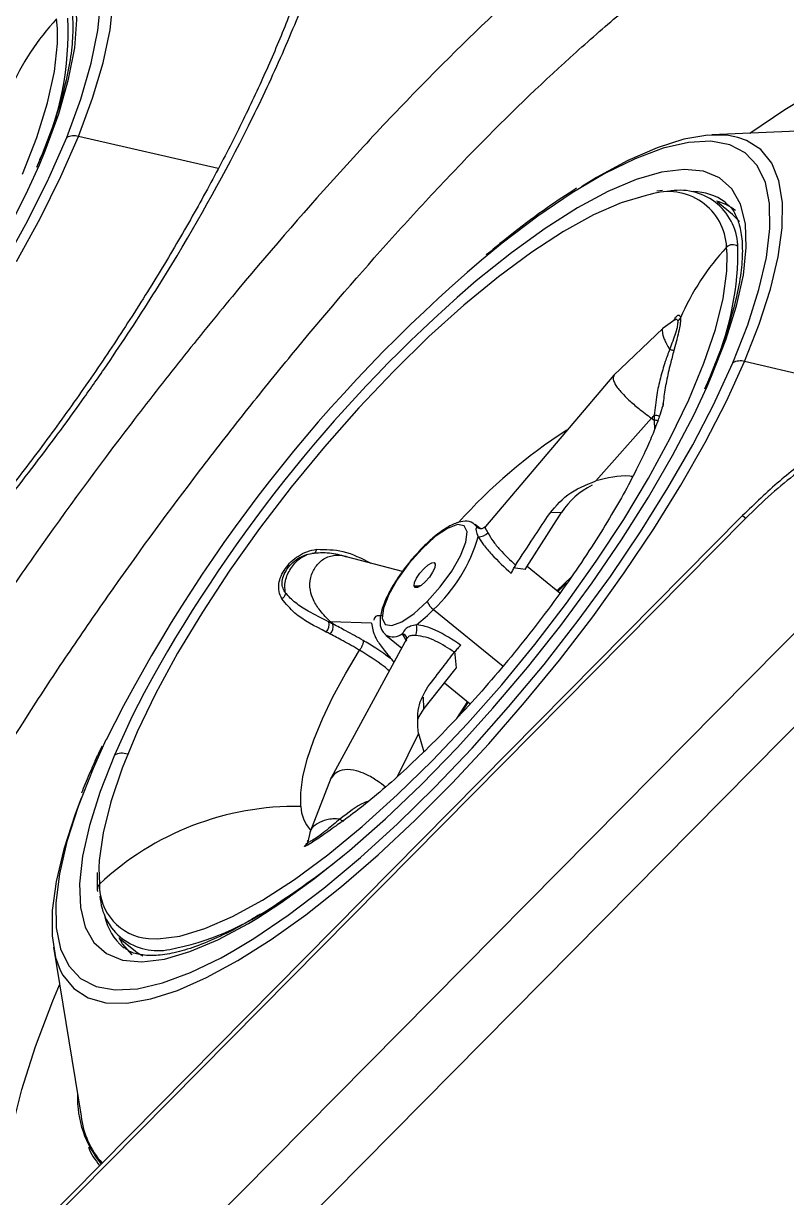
# Model space of a CAD drawing. Extents: x 398 to 508, y 623 to 782.
# Drawn here: x 497.406 to 499.306, y 658.64 to 661.564 of the extents above; entities that cross this region are included whole.
import ezdxf

# ---------------------------------------------------------------- set-up
doc = ezdxf.new("R2010")
doc.units = 0
doc.header["$MEASUREMENT"] = 0
doc.layers.add('GEOMETRY', color=2, linetype='Continuous', lineweight=25)

msp = doc.modelspace()

# ---------------------------------------------------------------- linework, layer by layer
at = {"layer": 'GEOMETRY'}
for p, q in [((497.4906, 661.5517), (497.4884, 661.5751)), ((497.4787, 661.3082), (497.4523, 661.238)), ((499.5466, 661.3057), (499.1206, 661.2862)), ((497.8909, 661.2028), (497.5428, 661.2826)), ((497.4523, 661.238), (497.4384, 661.2049)), ((497.4455, 661.2122), (497.4598, 661.2466)), ((498.9975, 661.148), (498.9834, 661.1466)), ((499.1722, 661.0885), (499.1346, 661.119)), ((499.1564, 661.1165), (499.1534, 661.1189)), ((499.1897, 661.0708), (499.1722, 661.0885)), ((499.1584, 660.9897), (499.1573, 661.0064)), ((499.1854, 661.0085), (499.185, 661.0124)), ((499.0279, 660.8258), (498.9993, 660.8054)), ((499.0423, 660.8303), (499.042, 660.8225)), ((498.9994, 660.8054), (498.8753, 660.6871)), ((499.0323, 660.7738), (499.0258, 660.7497)), ((499.141, 660.7487), (499.1125, 660.6771)), ((499.1288, 660.6231), (499.1726, 660.7188)), ((499.5441, 660.6421), (499.2018, 660.7218)), ((498.876, 660.6879), (498.5566, 660.3111)), ((499.1125, 660.6771), (499.1018, 660.653)), ((499.1087, 660.6601), (499.1196, 660.6852)), ((499.9069, 660.6333), (493.5005, 654.157)), ((498.8313, 660.4246), (498.9704, 660.5805)), ((498.9704, 660.5805), (498.9767, 660.5759)), ((498.9767, 660.5759), (498.9773, 660.5514)), ((499.8927, 660.3852), (493.755, 654.1806)), ((499.1967, 660.3381), (493.7704, 654.8526)), ((499.2048, 660.3315), (493.7785, 654.8459)), ((498.66, 660.2109), (498.746, 660.3459)), ((498.7211, 660.3467), (498.746, 660.3459)), ((498.544, 660.3054), (498.5312, 660.3157)), ((498.536, 660.3097), (498.5312, 660.3157)), ((498.5416, 660.306), (498.536, 660.3097)), ((498.1102, 660.2401), (498.0987, 660.2355)), ((498.3499, 660.1991), (498.2102, 660.2358)), ((498.6558, 660.2043), (498.6254, 660.2084)), ((498.6558, 660.2043), (498.66, 660.2109)), ((498.7417, 660.145), (498.6602, 660.2111)), ((498.7711, 660.186), (498.7344, 660.151)), ((498.427, 660.1041), (498.6005, 659.9634)), ((498.273, 660.0704), (498.1708, 660.0733)), ((498.1764, 660.0682), (498.1708, 660.0733)), ((498.3608, 660.032), (498.1721, 659.6848)), ((498.3081, 660.0405), (498.3479, 660.0082)), ((498.3494, 660.044), (498.36, 660.025)), ((498.3606, 660.0341), (498.361, 660.033)), ((498.3226, 659.9806), (498.3284, 659.9723)), ((498.4794, 660.0004), (498.4834, 659.9586)), ((498.4796, 659.9539), (498.4034, 659.8579)), ((498.4834, 659.9586), (498.4796, 659.9539)), ((498.4543, 659.9219), (498.5188, 659.8696)), ((498.4034, 659.8579), (498.402, 659.8862)), ((498.5115, 659.8755), (498.4847, 659.8332)), ((498.5132, 659.8742), (498.4949, 659.8452)), ((497.6114, 659.7795), (497.5793, 659.7082)), ((498.3896, 659.7953), (498.3363, 659.6873)), ((498.3896, 659.7953), (498.4031, 659.75)), ((498.1725, 659.6855), (498.119, 659.5486)), ((498.1198, 659.5512), (498.1143, 659.5259)), ((497.5891, 659.4495), (497.5897, 659.4061)), ((497.5938, 659.4607), (497.5952, 659.4202)), ((497.5897, 659.4061), (497.5903, 659.4023)), ((498.0359, 659.3707), (498.0388, 659.3683)), ((497.6469, 659.2841), (497.6845, 659.2536)), ((497.4803, 659.2632), (497.5493, 658.8424)), ((497.6538, 659.2633), (497.6568, 659.261))]:
    msp.add_line(p, q, dxfattribs=at)
at = {"layer": 'GEOMETRY', "flags": 128}
for points in [[(497.5135, 661.2797), (497.5488, 661.3754), (497.5749, 661.4647), (497.5914, 661.5465), (497.5983, 661.6199), (497.5954, 661.6841), (497.5828, 661.7385), (497.5606, 661.7823), (497.529, 661.8152), (497.4885, 661.8368), (497.4393, 661.8469), (497.3822, 661.8453), (497.3176, 661.832), (497.2464, 661.8072), (497.1692, 661.7712), (497.087, 661.7244), (497.0006, 661.6672), (496.911, 661.6004), (496.8192, 661.5246), (496.7261, 661.4406), (496.6831, 661.3994)], [(497.5428, 661.2826), (497.5779, 661.3775), (497.6042, 661.4662), (497.6214, 661.5478), (497.6293, 661.6215), (497.6278, 661.6865), (497.617, 661.7421), (497.597, 661.7877), (497.5679, 661.823), (497.5302, 661.8475), (497.5047, 661.8565)], [(497.4598, 661.2466), (497.4937, 661.3389), (497.5184, 661.4248), (497.5336, 661.5031), (497.5391, 661.5729), (497.5349, 661.6335), (497.5209, 661.6841), (497.4974, 661.7241), (497.4647, 661.7531), (497.423, 661.7707), (497.373, 661.7767), (497.3151, 661.7711), (497.2502, 661.7538), (497.1788, 661.7252), (497.1019, 661.6855), (497.0204, 661.6352), (496.9352, 661.575), (496.8474, 661.5054), (496.7579, 661.4273), (496.6678, 661.3417), (496.6225, 661.296)], [(497.4034, 661.1882), (497.4394, 661.2801), (497.4661, 661.3658), (497.4833, 661.4442), (497.4908, 661.5142), (497.4906, 661.5517)], [(499.2153, 661.2906), (499.3026, 661.3492), (499.4026, 661.4098), (499.4977, 661.4602), (499.5873, 661.4998), (499.6707, 661.5286), (499.7474, 661.5462), (499.8168, 661.5526), (499.877, 661.548)], [(497.3886, 660.9707), (497.4477, 661.0782), (497.4993, 661.1825), (497.5428, 661.2826)], [(497.4678, 661.1751), (497.4694, 661.1785), (497.5135, 661.2797)], [(499.1726, 660.7188), (499.2097, 660.8131), (499.2377, 660.9009), (499.2562, 660.9811), (499.2651, 661.0529), (499.2642, 661.1155), (499.2537, 661.1682), (499.2334, 661.2104), (499.2038, 661.2418), (499.1652, 661.2618), (499.1178, 661.2704), (499.0624, 661.2674), (498.9994, 661.2529), (498.9296, 661.2269), (498.8537, 661.1899), (498.7726, 661.1422), (498.6872, 661.0843), (498.5983, 661.0168), (498.5468, 660.9746)], [(499.1848, 661.2802), (499.1622, 661.2846), (499.11, 661.2855), (499.0503, 661.2754), (498.9839, 661.2542), (498.9113, 661.2223), (498.8333, 661.1799), (498.7958, 661.1571)], [(499.2018, 660.7218), (499.2386, 660.8153), (499.2668, 660.9025), (499.2859, 660.9825), (499.2957, 661.0546), (499.2963, 661.118), (499.2875, 661.1719), (499.2695, 661.216), (499.2424, 661.2497), (499.2065, 661.2726), (499.1848, 661.2802)], [(496.3426, 659.8968), (496.3937, 659.9293), (496.4788, 659.9895), (496.5667, 660.0591), (496.6562, 660.1372), (496.7463, 660.2228), (496.8359, 660.3149), (496.9241, 660.4126), (497.0096, 660.5146), (497.0917, 660.6197), (497.1692, 660.7267), (497.2413, 660.8344), (497.3072, 660.9415), (497.366, 661.0467), (497.417, 661.1488), (497.4455, 661.2122)], [(499.1196, 660.6852), (499.1553, 660.7761), (499.1818, 660.8605), (499.1989, 660.9373), (499.2063, 661.0056), (499.204, 661.0646), (499.192, 661.1136), (499.1705, 661.1521), (499.1396, 661.1795), (499.0998, 661.1957), (499.0514, 661.2003), (498.9952, 661.1934), (498.9317, 661.1749), (498.8617, 661.1452), (498.786, 661.1046), (498.7054, 661.0535), (498.6211, 660.9926), (498.5338, 660.9226), (498.4862, 660.8815)], [(496.2879, 659.8168), (496.3271, 659.8401), (496.4135, 659.8973), (496.5031, 659.9641), (496.5949, 660.0399), (496.688, 660.1239), (496.7812, 660.215), (496.8737, 660.3124), (496.9643, 660.415), (497.0521, 660.5215), (497.1361, 660.6309), (497.2155, 660.742), (497.2892, 660.8535), (497.3566, 660.9642), (497.4169, 661.0729), (497.4678, 661.1751)], [(498.9668, 661.1378), (498.9568, 661.1358), (498.8944, 661.1171), (498.8255, 661.087), (498.7509, 661.0459), (498.6717, 660.9944), (498.5887, 660.9331), (498.503, 660.8626), (498.4158, 660.7841), (498.328, 660.6983), (498.2409, 660.6065), (498.1554, 660.5097), (498.0728, 660.4092), (497.9939, 660.3062), (497.9199, 660.202), (497.8515, 660.098), (497.7898, 659.9955), (497.7355, 659.8957), (497.6892, 659.7998), (497.6516, 659.7092), (497.6231, 659.6249), (497.604, 659.548), (497.5947, 659.4795), (497.5938, 659.4607)], [(497.7171, 659.2845), (497.7405, 659.2838), (497.7956, 659.2909), (497.858, 659.3096), (497.9269, 659.3396), (498.0015, 659.3807), (498.0807, 659.4322), (498.1637, 659.4936), (498.2494, 659.564), (498.3366, 659.6426), (498.4244, 659.7283), (498.5115, 659.8202), (498.597, 659.9169), (498.6797, 660.0175), (498.7585, 660.1204), (498.8326, 660.2246), (498.9009, 660.3286), (498.9626, 660.4312), (499.0169, 660.531), (499.0632, 660.6268), (499.1008, 660.7174), (499.1293, 660.8017), (499.1484, 660.8786), (499.1577, 660.9471), (499.1584, 660.9897)], [(497.4976, 659.2056), (497.5039, 659.1937), (497.531, 659.16), (497.5668, 659.137), (497.6111, 659.125), (497.6634, 659.1241), (497.723, 659.1343), (497.7895, 659.1554), (497.8621, 659.1874), (497.9401, 659.2297), (498.0226, 659.2821), (498.1089, 659.3439), (498.1981, 659.4146), (498.2892, 659.4934), (498.3813, 659.5795), (498.4734, 659.672), (498.5647, 659.7699), (498.6541, 659.8724), (498.7408, 659.9782), (498.8238, 660.0864), (498.9024, 660.1958), (498.9757, 660.3052), (499.0429, 660.4137), (499.1034, 660.52), (499.1565, 660.623), (499.2018, 660.7218)], [(497.9867, 659.3348), (498.0465, 659.3735), (498.1309, 659.4344), (498.2182, 659.5044), (498.3073, 659.5828), (498.3972, 659.6686), (498.4868, 659.7607), (498.5752, 659.8582), (498.6612, 659.9598), (498.7439, 660.0644), (498.8223, 660.1708), (498.8954, 660.2776), (498.9625, 660.3837), (499.0226, 660.4878), (499.0752, 660.5887), (499.1087, 660.6601)], [(497.9296, 659.2547), (497.9793, 659.2848), (498.0648, 659.3427), (498.1536, 659.4102), (498.2449, 659.4864), (498.3376, 659.5707), (498.4308, 659.6619), (498.5233, 659.7592), (498.6143, 659.8615), (498.7026, 659.9676), (498.7873, 660.0765), (498.8676, 660.1868), (498.9424, 660.2974), (499.0111, 660.4071), (499.0728, 660.5147), (499.1268, 660.619), (499.1288, 660.6231)], [(499.1967, 660.3381), (499.1977, 660.3377), (499.2048, 660.3315)], [(498.4116, 660.1241), (498.4441, 660.1605), (498.4727, 660.1999), (498.4947, 660.2382), (498.5079, 660.2719), (498.5111, 660.2975), (498.5039, 660.3125), (498.487, 660.3156), (498.4621, 660.3064), (498.4316, 660.2857), (498.3986, 660.2557)], [(498.536, 660.3097), (498.5386, 660.3076), (498.5413, 660.3062)], [(498.3986, 660.2557), (498.3661, 660.2192), (498.3375, 660.1799), (498.3155, 660.1415), (498.3023, 660.1079), (498.2992, 660.0823), (498.3064, 660.0672), (498.3232, 660.0642), (498.3481, 660.0734), (498.3786, 660.0941), (498.4116, 660.1241)], [(498.3786, 660.163), (498.38, 660.1713), (498.3852, 660.1825), (498.3935, 660.1948), (498.4035, 660.2063), (498.4137, 660.2154), (498.4227, 660.2205), (498.429, 660.221), (498.4316, 660.2168)], [(498.4316, 660.2168), (498.4302, 660.2084), (498.425, 660.1973), (498.4168, 660.185), (498.4067, 660.1734), (498.3965, 660.1644), (498.3875, 660.1592), (498.3813, 660.1587), (498.3786, 660.163)], [(498.7583, 660.1708), (498.756, 660.1685), (498.7364, 660.1494)], [(498.0967, 659.6138), (498.0964, 659.6478), (498.1017, 659.6872), (498.1125, 659.7313), (498.1288, 659.7797), (498.1503, 659.8317), (498.1767, 659.8867), (498.2077, 659.944), (498.243, 660.0029)], [(497.7066, 659.8969), (497.6767, 659.8383), (497.6323, 659.7418)], [(498.4034, 659.8579), (498.3907, 659.8376), (498.3872, 659.8297)], [(497.6323, 659.7418), (497.5967, 659.6509), (497.5701, 659.5665), (497.553, 659.4897), (497.5456, 659.4214), (497.5479, 659.3624), (497.5599, 659.3134), (497.5815, 659.2749), (497.6124, 659.2475), (497.6522, 659.2313), (497.7005, 659.2267), (497.7568, 659.2336), (497.8203, 659.2521), (497.8903, 659.2818), (497.966, 659.3224), (497.9867, 659.3348)], [(497.5793, 659.7082), (497.5422, 659.6139), (497.5142, 659.5261), (497.4957, 659.4459), (497.4868, 659.3741), (497.4877, 659.3115), (497.4983, 659.2588), (497.5185, 659.2166), (497.5481, 659.1852), (497.5868, 659.1652), (497.6341, 659.1566), (497.6896, 659.1596), (497.7525, 659.1741), (497.8223, 659.2001), (497.8982, 659.2371), (497.9296, 659.2547)], [(497.5497, 659.6342), (497.5347, 659.5944), (497.5066, 659.5072), (497.4875, 659.4271), (497.4776, 659.355), (497.4771, 659.2917), (497.4858, 659.2377), (497.4976, 659.2056)], [(497.677, 659.2445), (497.6526, 659.2716), (497.6441, 659.2864)], [(497.6845, 659.2536), (497.6887, 659.2503), (497.703, 659.2414)], [(497.372, 658.4933), (497.3712, 658.4961), (497.3583, 658.5604), (497.355, 658.6344), (497.3611, 658.7176), (497.3768, 658.8094), (497.4017, 658.9091), (497.4359, 659.0161), (497.479, 659.1296), (497.4957, 659.1696)]]:
    msp.add_lwpolyline(points, dxfattribs=at)
at = {"layer": 'GEOMETRY'}
for centre, radius, start, end in [((497.9387, 661.1548), 0.616, 136.9707, 156.6004), ((496.7509, 661.5453), 0.7664, 335.271, 2.3927), ((497.5319, 661.2441), 0.04, 74.14, 117.3142), ((497.4687, 661.2313), 0.0177, 120.0679, 157.4948), ((499.0124, 661.0002), 0.145, 2.4475, 108.3536), ((499.041, 661.0042), 0.1442, 3.241, 101.9878), ((499.0727, 661.0075), 0.1376, 54.0819, 89.5176), ((499.102, 661.0002), 0.1246, 51.4869, 76.1788), ((499.6065, 660.5875), 0.6142, 137.0006, 156.7139), ((498.4627, 660.9972), 0.7228, 337.1412, 0.8935), ((499.1725, 660.9919), 0.021, 52.0032, 136.4112), ((501.0173, 658.0774), 3.8075, 130.4544, 153.4461), ((500.9161, 658.1565), 3.6511, 131.7233, 151.5308), ((499.1909, 660.6844), 0.039, 73.8271, 117.948), ((499.1287, 660.67), 0.0177, 120.9817, 156.4938), ((498.976, 660.5514), 0.0365, 67.604, 88.2297), ((498.9757, 660.5355), 0.0403, 75.2548, 88.5758), ((499.4812, 659.4316), 1.3322, 122.8334, 138.1088), ((498.9075, 660.2412), 0.1925, 116.3233, 147.0378), ((498.5377, 660.3218), 0.0366, 271.1927, 312.9596), ((498.1561, 660.3956), 0.398, 312.9061, 343.8979), ((498.3824, 660.217), 0.0541, 266.0301, 285.9066), ((498.4517, 660.1389), 0.0427, 200.3121, 234.6875), ((498.1332, 660.3906), 0.4104, 307.8291, 315.7243), ((498.1397, 660.0663), 0.0273, 318.3487, 15.232), ((498.1493, 660.0615), 0.0279, 318.3329, 13.8812), ((498.3087, 660.0577), 0.0767, 346.1637, 6.5654), ((498.326, 660.0748), 0.0387, 242.4002, 307.2032), ((498.3463, 660.0292), 0.0151, 8.7281, 77.8678), ((497.6511, 659.7042), 0.042, 70.4432, 116.5247), ((497.5887, 659.6928), 0.018, 121.2743, 156.122), ((498.0847, 658.8983), 0.7156, 89.0383, 133.1637), ((498.1872, 659.6167), 0.0906, 181.8844, 222.446), ((497.0103, 660.9617), 1.8929, 302.8063, 309.1552), ((497.6068, 659.4076), 0.0171, 132.6538, 185.1059), ((497.7288, 659.4177), 0.1337, 178.9035, 264.9705), ((497.7404, 659.3988), 0.1442, 183.241, 281.9878), ((497.6411, 659.9303), 0.6848, 280.8807, 305.2005), ((497.7452, 659.3692), 0.1399, 192.7942, 229.1658), ((497.7987, 658.8877), 0.2583, 178.1161, 219.5715), ((497.7603, 658.8671), 0.2125, 186.6792, 221.8011)]:
    msp.add_arc(centre, radius, start, end, dxfattribs=at)
for points, knots in [([(497.749, 662.7834), (497.6812, 662.7638), (497.6088, 662.7333), (497.5125, 662.6817), (497.4929, 662.6707), (497.4532, 662.6473), (497.433, 662.6349), (497.3721, 662.596), (497.3309, 662.5677), (497.2053, 662.4761), (497.1191, 662.406), (497.0077, 662.3073), (496.9852, 662.2869), (496.9402, 662.2454), (496.9176, 662.2242), (496.8499, 662.1595), (496.8046, 662.1147), (496.6684, 661.9759), (496.5771, 661.8773), (496.4618, 661.7465), (496.4388, 661.7201), (496.3931, 661.6669), (496.3704, 661.6402), (496.3024, 661.5594), (496.2576, 661.5049), (496.1686, 661.3945), (496.1246, 661.3386), (496.059, 661.2538), (496.0373, 661.2254), (495.994, 661.1682), (495.9724, 661.1393), (495.8656, 660.9952), (495.7842, 660.8807), (495.6682, 660.7099), (495.6306, 660.6532), (495.5757, 660.5684), (495.5576, 660.5401), (495.522, 660.4837), (495.5045, 660.4555), (495.419, 660.316), (495.3571, 660.2085), (495.2739, 660.0526), (495.2478, 660.0016), (495.2111, 659.9265), (495.1993, 659.9017), (495.1767, 659.8525), (495.1658, 659.8282), (495.1141, 659.709), (495.0811, 659.6201), (495.0443, 659.4962), (495.0341, 659.4565), (495.0222, 659.3992), (495.0188, 659.3805), (495.013, 659.3439), (495.0108, 659.3262), (495.0024, 659.2402), (495.005, 659.1798), (495.0228, 659.1016), (495.0311, 659.0776), (495.0471, 659.0448), (495.0531, 659.0344), (495.0662, 659.0148), (495.0733, 659.0056), (495.0964, 658.9798), (495.114, 658.9649), (495.144, 658.9462), (495.1546, 658.9406), (495.1768, 658.9306), (495.1883, 658.9262), (495.2487, 658.9075), (495.3049, 658.9023), (495.4006, 658.9091), (495.4345, 658.9139), (495.4882, 658.9247), (495.5066, 658.929), (495.5442, 658.9388), (495.5633, 658.9443), (495.6606, 658.9747), (495.7438, 659.0084), (495.8761, 659.0732), (495.9215, 659.0972), (496.0148, 659.15), (496.0621, 659.1785), (496.2055, 659.27), (496.3033, 659.339), (496.428, 659.4354), (496.4531, 659.4552), (496.5035, 659.4958), (496.5289, 659.5167), (496.6046, 659.5803), (496.6548, 659.6242), (496.8047, 659.7601), (496.9035, 659.8564), (497.05, 660.0099), (497.0986, 660.0627), (497.1936, 660.1695), (497.24, 660.2236), (497.3762, 660.3881), (497.463, 660.5005), (497.5662, 660.6448), (497.5866, 660.6739), (497.6266, 660.7321), (497.6462, 660.7611), (497.7037, 660.8482), (497.7403, 660.9061), (497.8455, 661.0793), (497.9092, 661.1944), (497.9806, 661.3374), (497.9944, 661.366), (498.021, 661.4225), (498.0338, 661.4505), (498.0706, 661.5338), (498.0931, 661.5882), (498.1546, 661.7487), (498.1877, 661.8518), (498.2376, 662.0493), (498.2537, 662.1409), (498.2653, 662.2674), (498.267, 662.3078), (498.2664, 662.3656), (498.2657, 662.3844), (498.2632, 662.421), (498.2614, 662.4389), (498.2498, 662.5253), (498.2322, 662.5846), (498.2068, 662.6342)], [0, 0, 0, 0, 0.03125, 0.03125, 0.039063, 0.039063, 0.046875, 0.046875, 0.0625, 0.0625, 0.09375, 0.09375, 0.101563, 0.101563, 0.109375, 0.109375, 0.125, 0.125, 0.15625, 0.15625, 0.164063, 0.164063, 0.171875, 0.171875, 0.1875, 0.1875, 0.203125, 0.203125, 0.210938, 0.210938, 0.21875, 0.21875, 0.25, 0.25, 0.265625, 0.265625, 0.273438, 0.273438, 0.28125, 0.28125, 0.3125, 0.3125, 0.328125, 0.328125, 0.335938, 0.335938, 0.34375, 0.34375, 0.375, 0.375, 0.390625, 0.390625, 0.398438, 0.398438, 0.40625, 0.40625, 0.4375, 0.4375, 0.453125, 0.453125, 0.460938, 0.460938, 0.46875, 0.46875, 0.484375, 0.484375, 0.492188, 0.492188, 0.5, 0.5, 0.53125, 0.53125, 0.546875, 0.546875, 0.554688, 0.554688, 0.5625, 0.5625, 0.59375, 0.59375, 0.609375, 0.609375, 0.625, 0.625, 0.65625, 0.65625, 0.664063, 0.664063, 0.671875, 0.671875, 0.6875, 0.6875, 0.71875, 0.71875, 0.734375, 0.734375, 0.75, 0.75, 0.78125, 0.78125, 0.789063, 0.789063, 0.796875, 0.796875, 0.8125, 0.8125, 0.84375, 0.84375, 0.851563, 0.851563, 0.859375, 0.859375, 0.875, 0.875, 0.90625, 0.90625, 0.9375, 0.9375, 0.953125, 0.953125, 0.960938, 0.960938, 0.96875, 0.96875, 1, 1, 1, 1]), ([(495.4502, 658.9932), (495.4476, 658.9935), (495.4187, 658.997), (495.3761, 659.0168), (495.3236, 659.0531), (495.2865, 659.1021), (495.2618, 659.1612), (495.249, 659.2299), (495.2478, 659.3097), (495.2584, 659.3999), (495.2805, 659.4992), (495.3138, 659.6078), (495.3584, 659.7257), (495.4137, 659.8513), (495.4784, 659.9827), (495.5521, 660.1201), (495.635, 660.2639), (495.7254, 660.4115), (495.8215, 660.5607), (495.9232, 660.7116), (496.0309, 660.8651), (496.1422, 661.0177), (496.2553, 661.1671), (496.3703, 661.3136), (496.4882, 661.4582), (496.6062, 661.5973), (496.7227, 661.7287), (496.8379, 661.8528), (496.9536, 661.971), (497.0671, 662.0802), (497.177, 662.1787), (497.2838, 662.2673), (497.3887, 662.3463), (497.5061, 662.4246), (497.6337, 662.4961), (497.7193, 662.5261), (497.7624, 662.5412)], [0, 0, 0, 0, 0.003217, 0.03517, 0.065722, 0.096538, 0.125158, 0.153779, 0.183284, 0.212788, 0.242081, 0.271374, 0.301566, 0.331759, 0.361381, 0.391003, 0.421506, 0.452008, 0.481577, 0.511146, 0.541565, 0.571984, 0.601091, 0.630197, 0.660114, 0.69003, 0.718349, 0.746668, 0.775756, 0.804844, 0.83252, 0.860195, 0.888635, 0.917075, 0.958214, 1, 1, 1, 1]), ([(498.1817, 662.3912), (498.1845, 662.3849), (498.1911, 662.37), (498.201, 662.3329), (498.2088, 662.2818), (498.2121, 662.2194), (498.2099, 662.1467), (498.2015, 662.0639), (498.186, 661.972), (498.1632, 661.8719), (498.1327, 661.7646), (498.0945, 661.6516), (498.0486, 661.5335), (497.9951, 661.4107), (497.9338, 661.283), (497.8647, 661.1509), (497.7882, 661.0155), (497.7048, 660.8782), (497.6153, 660.7404), (497.5205, 660.6035), (497.4213, 660.4688), (497.3184, 660.3376), (497.2123, 660.2103), (497.103, 660.0865), (496.9903, 659.9659), (496.8747, 659.849), (496.7571, 659.7366), (496.6386, 659.6299), (496.5205, 659.5298), (496.404, 659.4372), (496.2903, 659.3529), (496.1804, 659.2773), (496.0754, 659.2111), (495.9756, 659.1539), (495.8814, 659.1055), (495.7931, 659.0657), (495.712, 659.0346), (495.6391, 659.012), (495.5759, 658.9975), (495.5231, 658.9903), (495.4828, 658.989), (495.4586, 658.9912), (495.4519, 658.9929), (495.4502, 658.9933)], [0, 0, 0, 0, 0.017236, 0.040835, 0.064212, 0.087706, 0.111528, 0.135726, 0.160261, 0.185054, 0.210007, 0.235018, 0.259859, 0.284831, 0.310293, 0.336156, 0.362317, 0.388665, 0.415083, 0.441422, 0.467573, 0.493451, 0.519031, 0.544577, 0.570439, 0.596539, 0.622798, 0.649125, 0.675396, 0.701505, 0.727361, 0.752883, 0.778005, 0.80267, 0.827352, 0.851889, 0.876255, 0.900346, 0.924063, 0.947331, 0.97014, 0.992615, 1, 1, 1, 1]), ([(499.5806, 662.2137), (499.5246, 662.2081), (499.4638, 662.1928), (499.3655, 662.1556), (499.3315, 662.1408), (499.2787, 662.115), (499.2608, 662.1058), (499.2245, 662.0862), (499.2061, 662.0759), (499.1134, 662.0216), (499.0363, 661.9697), (498.9162, 661.8799), (498.8754, 661.8479), (498.7923, 661.7798), (498.7498, 661.7435), (498.6222, 661.6306), (498.5363, 661.5493), (498.4061, 661.4189), (498.3624, 661.374), (498.2966, 661.3045), (498.2745, 661.281), (498.2303, 661.2332), (498.2082, 661.209), (498.0983, 661.0874), (498.0117, 660.9871), (497.8836, 660.8326), (497.8412, 660.7805), (497.778, 660.7011), (497.7571, 660.6745), (497.7152, 660.6209), (497.6944, 660.594), (497.5915, 660.4594), (497.5127, 660.3521), (497.3996, 660.1915), (497.3627, 660.138), (497.3088, 660.0579), (497.291, 660.0312), (497.256, 659.9778), (497.2386, 659.9511), (497.1538, 659.8188), (497.0915, 659.7161), (497.0063, 659.5666), (496.9793, 659.5175), (496.9409, 659.445), (496.9285, 659.421), (496.9043, 659.3734), (496.8926, 659.3498), (496.8364, 659.2335), (496.7985, 659.1461), (496.7526, 659.0229), (496.739, 658.9832), (496.7215, 658.9256), (496.7162, 658.9068), (496.7064, 658.8697), (496.702, 658.8515), (496.6825, 658.7632), (496.675, 658.7), (496.6757, 658.6159), (496.678, 658.5897), (496.6844, 658.5531), (496.6871, 658.5413), (496.6918, 658.5244), (496.6944, 658.5161), (496.6978, 658.5067), (496.6993, 658.5028), (496.7003, 658.5001), (496.7008, 658.4988), (496.7013, 658.4976)], [0, 0, 0, 0, 0.0625, 0.0625, 0.09375, 0.09375, 0.109375, 0.109375, 0.125, 0.125, 0.1875, 0.1875, 0.21875, 0.21875, 0.25, 0.25, 0.3125, 0.3125, 0.34375, 0.34375, 0.359375, 0.359375, 0.375, 0.375, 0.4375, 0.4375, 0.46875, 0.46875, 0.484375, 0.484375, 0.5, 0.5, 0.5625, 0.5625, 0.59375, 0.59375, 0.609375, 0.609375, 0.625, 0.625, 0.6875, 0.6875, 0.71875, 0.71875, 0.734375, 0.734375, 0.75, 0.75, 0.8125, 0.8125, 0.84375, 0.84375, 0.859375, 0.859375, 0.875, 0.875, 0.9375, 0.9375, 0.96875, 0.96875, 0.984375, 0.984375, 0.992187, 0.996094, 0.998047, 0.998047, 1, 1, 1, 1]), ([(496.9456, 658.5643), (496.9306, 658.6021), (496.9234, 658.6467), (496.9237, 658.749), (496.9313, 658.8066), (496.9501, 658.8873), (496.9543, 658.9039), (496.9636, 658.9376), (496.9687, 658.9548), (496.9853, 659.0074), (496.9981, 659.0436), (497.0412, 659.1559), (497.0765, 659.2355), (497.1288, 659.3414), (497.1397, 659.3629), (497.162, 659.4063), (497.1735, 659.4281), (497.209, 659.4941), (497.234, 659.5388), (497.3125, 659.6748), (497.3698, 659.7682), (497.4475, 659.8886), (497.4634, 659.9129), (497.4955, 659.9614), (497.5117, 659.9857), (497.561, 660.0586), (497.5947, 660.1073), (497.6979, 660.2535), (497.7696, 660.3513), (497.8632, 660.4738), (497.8821, 660.4984), (497.9201, 660.5473), (497.9392, 660.5716), (497.9965, 660.6439), (498.035, 660.6916), (498.1513, 660.8327), (498.2298, 660.9244), (498.3295, 661.0358), (498.3495, 661.058), (498.3896, 661.1018), (498.4096, 661.1234), (498.4693, 661.1872), (498.5089, 661.2284), (498.627, 661.3483), (498.7049, 661.4231), (498.8208, 661.5272), (498.8594, 661.5607), (498.9349, 661.6236), (498.9719, 661.6531), (499.0811, 661.7363), (499.1512, 661.7843), (499.2356, 661.8346), (499.2523, 661.8441), (499.2854, 661.8623), (499.3017, 661.8708), (499.3497, 661.8947), (499.3806, 661.9084), (499.4701, 661.9428), (499.5255, 661.957), (499.5764, 661.9621)], [0, 0, 0, 0, 0.0625, 0.0625, 0.125, 0.125, 0.140625, 0.140625, 0.15625, 0.15625, 0.1875, 0.1875, 0.25, 0.25, 0.265625, 0.265625, 0.28125, 0.28125, 0.3125, 0.3125, 0.375, 0.375, 0.390625, 0.390625, 0.40625, 0.40625, 0.4375, 0.4375, 0.5, 0.5, 0.515625, 0.515625, 0.53125, 0.53125, 0.5625, 0.5625, 0.625, 0.625, 0.640625, 0.640625, 0.65625, 0.65625, 0.6875, 0.6875, 0.75, 0.75, 0.78125, 0.78125, 0.8125, 0.8125, 0.875, 0.875, 0.890625, 0.890625, 0.90625, 0.90625, 0.9375, 0.9375, 1, 1, 1, 1]), ([(497.4787, 661.6909), (497.4832, 661.6878), (497.4957, 661.6791), (497.51, 661.6565), (497.5229, 661.6216), (497.5295, 661.5765), (497.5287, 661.5213), (497.5205, 661.4582), (497.5037, 661.387), (497.4892, 661.3363), (497.4788, 661.3084), (497.4787, 661.3082)], [0, 0, 0, 0, 0.077105, 0.212201, 0.338886, 0.473376, 0.604626, 0.735499, 0.86684, 0.998946, 1, 1, 1, 1]), ([(498.7834, 661.1533), (498.7592, 661.1376), (498.7083, 661.1045), (498.6329, 661.0487), (498.5814, 661.0062), (498.5586, 660.9874)], [0, 0, 0, 0, 0.335353, 0.706444, 1, 1, 1, 1]), ([(499.1535, 661.1172), (499.1573, 661.1147), (499.1683, 661.1072), (499.1807, 661.087), (499.1922, 661.0543), (499.1974, 661.0114), (499.1954, 660.9583), (499.186, 660.8972), (499.168, 660.8278), (499.1526, 660.7776), (499.1414, 660.7496), (499.141, 660.7487)], [0, 0, 0, 0, 0.07155, 0.207666, 0.334309, 0.468824, 0.600114, 0.731205, 0.862997, 0.995703, 1, 1, 1, 1]), ([(499.0354, 660.8222), (499.0353, 660.8185), (499.0353, 660.8113), (499.0301, 660.7929), (499.023, 660.7729), (499.0178, 660.7591), (499.0152, 660.7521)], [0, 0, 0, 0, 0.247356, 0.492706, 0.743429, 1, 1, 1, 1]), ([(499.0254, 660.824), (499.027, 660.8269), (499.0314, 660.8347), (499.0371, 660.8385), (499.0411, 660.837), (499.0419, 660.8325), (499.0423, 660.8303)], [0, 0, 0, 0, 0.203614, 0.542321, 0.782667, 1, 1, 1, 1]), ([(499.0279, 660.8258), (499.0297, 660.8268), (499.0338, 660.8293), (499.0348, 660.8247), (499.0354, 660.8222)], [0, 0, 0, 0, 0.43972, 1, 1, 1, 1]), ([(499.042, 660.8225), (499.042, 660.8211), (499.042, 660.8158), (499.0389, 660.8003), (499.0352, 660.7848), (499.0326, 660.7752), (499.0323, 660.7738)], [0, 0, 0, 0, 0.1371267, 0.5081849, 0.9314732, 1, 1, 1, 1]), ([(499.0354, 660.8222), (499.0368, 660.8233), (499.0398, 660.8255), (499.0414, 660.8287), (499.0423, 660.8303)], [0, 0, 0, 0, 0.492502, 1, 1, 1, 1]), ([(498.9995, 660.8053), (498.9994, 660.8053), (498.9965, 660.8046), (498.9965, 660.7958), (498.9998, 660.7818), (499.007, 660.766), (499.0124, 660.7568), (499.0152, 660.7521)], [0, 0, 0, 0, 0.013028, 0.336292, 0.659556, 0.824599, 1, 1, 1, 1]), ([(499.0152, 660.7521), (499.0115, 660.7419), (499.0028, 660.7181), (498.9917, 660.6803), (498.9818, 660.6355), (498.9788, 660.605), (498.9771, 660.5879)], [0, 0, 0, 0, 0.182524, 0.429956, 0.681794, 1, 1, 1, 1]), ([(499.0258, 660.7497), (499.0229, 660.7385), (499.016, 660.7126), (499.0071, 660.6726), (499.0007, 660.637), (498.9992, 660.6164), (498.9987, 660.6096)], [0, 0, 0, 0, 0.234322, 0.542189, 0.848777, 1, 1, 1, 1]), ([(499.0152, 660.7521), (499.0166, 660.7517), (499.0193, 660.7511), (499.0225, 660.7503), (499.0249, 660.7498), (499.0255, 660.7498), (499.0258, 660.7497)], [0, 0, 0, 0, 0.246153, 0.50002, 0.753876, 1, 1, 1, 1]), ([(498.8768, 660.6872), (498.8756, 660.6852), (498.8728, 660.6805), (498.8786, 660.6653), (498.8937, 660.6453), (498.915, 660.6244), (498.9404, 660.6028), (498.9596, 660.5885), (498.9704, 660.5805)], [0, 0, 0, 0, 0.124692, 0.284758, 0.45868, 0.600091, 0.776444, 1, 1, 1, 1]), ([(498.9989, 660.6168), (498.999, 660.617), (498.9991, 660.6178), (498.9967, 660.6069), (498.9901, 660.5856), (498.9784, 660.5531), (498.9606, 660.5108), (498.9361, 660.459), (498.9046, 660.3989), (498.8661, 660.3318), (498.8209, 660.2592), (498.7696, 660.1829), (498.7131, 660.1043), (498.6523, 660.0254), (498.5884, 659.9478), (498.5227, 659.873), (498.4567, 659.8026), (498.3918, 659.738), (498.3296, 659.6804), (498.272, 659.6312), (498.2236, 659.593), (498.1982, 659.5752), (498.1874, 659.5676)], [0, 0, 0, 0, 0.019526, 0.058513, 0.099421, 0.142751, 0.188722, 0.237306, 0.288289, 0.341343, 0.396091, 0.452155, 0.509175, 0.566821, 0.624788, 0.682766, 0.740395, 0.797379, 0.853397, 0.908109, 0.961153, 1, 1, 1, 1]), ([(498.9704, 660.5805), (498.9716, 660.5819), (498.9738, 660.5844), (498.9761, 660.5868), (498.9771, 660.5879)], [0, 0, 0, 0, 0.56, 1, 1, 1, 1]), ([(498.9771, 660.5879), (498.977, 660.5856), (498.9769, 660.5816), (498.9768, 660.5776), (498.9767, 660.5759)], [0, 0, 0, 0, 0.560236, 1, 1, 1, 1]), ([(499.5477, 660.5801), (499.5214, 660.5709), (499.4682, 660.5522), (499.3796, 660.4963), (499.2868, 660.4248), (499.2273, 660.3675), (499.1967, 660.3381)], [0, 0, 0, 0, 0.23527, 0.476162, 0.731252, 1, 1, 1, 1]), ([(499.4439, 660.5079), (499.4276, 660.5016), (499.395, 660.4888), (499.3325, 660.4455), (499.2679, 660.3931), (499.2261, 660.3522), (499.2048, 660.3315)], [0, 0, 0, 0, 0.249073, 0.499064, 0.745848, 1, 1, 1, 1]), ([(498.7112, 660.3362), (498.7266, 660.3556), (498.7579, 660.3948), (498.8066, 660.4146), (498.8313, 660.4246)], [0, 0, 0, 0, 0.493307, 1, 1, 1, 1]), ([(498.9232, 660.4353), (498.9208, 660.4357), (498.89, 660.4398), (498.8595, 660.4318), (498.8313, 660.4246)], [0, 0, 0, 0, 0.078047, 1, 1, 1, 1]), ([(498.5312, 660.3139), (498.5292, 660.316), (498.5226, 660.3232), (498.5049, 660.3249), (498.4835, 660.3205), (498.4573, 660.3072), (498.4279, 660.2856), (498.408, 660.2664), (498.3991, 660.2577)], [0, 0, 0, 0, 0.066441, 0.224114, 0.388205, 0.596927, 0.818531, 1, 1, 1, 1]), ([(498.6314, 660.215), (498.6463, 660.2376), (498.673, 660.2779), (498.6995, 660.3185), (498.7112, 660.3362)], [0, 0, 0, 0, 0.561975, 1, 1, 1, 1]), ([(498.536, 660.3097), (498.5349, 660.3091), (498.5327, 660.3078), (498.5327, 660.2998), (498.5363, 660.2907), (498.5384, 660.2852)], [0, 0, 0, 0, 0.2958137, 0.5759482, 1, 1, 1, 1]), ([(498.5564, 660.3113), (498.5552, 660.3099), (498.5523, 660.3065), (498.5458, 660.3048), (498.5428, 660.3061), (498.5416, 660.3066)], [0, 0, 0, 0, 0.282139, 0.722255, 1, 1, 1, 1]), ([(498.5567, 660.311), (498.5566, 660.311), (498.556, 660.3107), (498.5556, 660.3093), (498.5559, 660.3067), (498.5584, 660.3025), (498.5611, 660.2976), (498.5626, 660.295)], [0, 0, 0, 0, 0.019674, 0.19832, 0.37016, 0.65817, 1, 1, 1, 1]), ([(498.5626, 660.295), (498.5667, 660.2881), (498.5751, 660.2738), (498.5985, 660.2459), (498.6181, 660.2275), (498.6314, 660.215)], [0, 0, 0, 0, 0.22843, 0.478519, 1, 1, 1, 1]), ([(498.5384, 660.2852), (498.5428, 660.2786), (498.5527, 660.2637), (498.5801, 660.2315), (498.6042, 660.2094), (498.6209, 660.1942)], [0, 0, 0, 0, 0.194071, 0.442808, 1, 1, 1, 1]), ([(498.0497, 660.1306), (498.0468, 660.1366), (498.0415, 660.148), (498.041, 660.1675), (498.0464, 660.1872), (498.0575, 660.2063), (498.0723, 660.2241), (498.0911, 660.2388), (498.113, 660.2497), (498.1283, 660.2526), (498.1364, 660.2542)], [0, 0, 0, 0, 0.145851, 0.274099, 0.386878, 0.500542, 0.613822, 0.727127, 0.855363, 1, 1, 1, 1]), ([(498.0585, 660.1453), (498.0562, 660.1491), (498.0516, 660.1567), (498.0491, 660.1706), (498.0521, 660.1874), (498.0621, 660.2056), (498.0765, 660.222), (498.0897, 660.232), (498.097, 660.2349), (498.0986, 660.2356)], [0, 0, 0, 0, 0.1638876, 0.3240779, 0.4807954, 0.6388431, 0.7968734, 0.9535973, 1, 1, 1, 1]), ([(498.0585, 660.1453), (498.0577, 660.1513), (498.0561, 660.1629), (498.06, 660.1857), (498.0728, 660.2103), (498.0912, 660.231), (498.1056, 660.2378), (498.1103, 660.24)], [0, 0, 0, 0, 0.153648, 0.298222, 0.581395, 0.864568, 1, 1, 1, 1]), ([(498.0986, 660.2356), (498.1028, 660.2375), (498.1128, 660.2423), (498.1225, 660.2437), (498.1282, 660.2445)], [0, 0, 0, 0, 0.409791, 1, 1, 1, 1]), ([(498.1103, 660.24), (498.1106, 660.2402), (498.1161, 660.2431), (498.1223, 660.2438), (498.1282, 660.2445)], [0, 0, 0, 0, 0.0561594, 1, 1, 1, 1]), ([(498.1708, 660.0733), (498.1618, 660.0824), (498.1456, 660.0987), (498.1284, 660.1256), (498.1184, 660.1535), (498.1189, 660.1838), (498.1324, 660.2113), (498.1533, 660.2329), (498.1798, 660.2407), (498.1995, 660.2396), (498.2084, 660.236), (498.2101, 660.2353)], [0, 0, 0, 0, 0.161685, 0.289231, 0.391506, 0.517293, 0.63306, 0.748826, 0.874614, 0.976888, 1, 1, 1, 1]), ([(498.2097, 660.236), (498.1957, 660.2394), (498.1653, 660.2468), (498.1387, 660.245), (498.1245, 660.244)], [0, 0, 0, 0, 0.462154, 1, 1, 1, 1]), ([(498.1282, 660.2445), (498.1291, 660.2447), (498.1309, 660.2451), (498.1332, 660.2472), (498.1352, 660.2502), (498.136, 660.2529), (498.1364, 660.2542)], [0, 0, 0, 0, 0.246142, 0.500005, 0.753865, 1, 1, 1, 1]), ([(498.1364, 660.2542), (498.1584, 660.254), (498.2048, 660.2536), (498.2481, 660.2315), (498.2709, 660.2198)], [0, 0, 0, 0, 0.472257, 1, 1, 1, 1]), ([(498.3991, 660.2577), (498.3937, 660.2521), (498.3781, 660.2357), (498.3533, 660.2053), (498.3279, 660.168), (498.3083, 660.1317), (498.2957, 660.0981), (498.2926, 660.0722), (498.2966, 660.0515), (498.3053, 660.0445), (498.3085, 660.0419)], [0, 0, 0, 0, 0.076367, 0.222614, 0.369252, 0.516725, 0.666732, 0.823271, 0.935189, 1, 1, 1, 1]), ([(498.6314, 660.215), (498.6302, 660.2131), (498.628, 660.2096), (498.6249, 660.2038), (498.6224, 660.1984), (498.6214, 660.1956), (498.6209, 660.1942)], [0, 0, 0, 0, 0.265259, 0.518044, 0.761013, 1, 1, 1, 1]), ([(498.0585, 660.1453), (498.0584, 660.144), (498.0581, 660.1415), (498.0563, 660.1376), (498.0535, 660.1338), (498.051, 660.1316), (498.0497, 660.1306)], [0, 0, 0, 0, 0.232227, 0.480789, 0.739393, 1, 1, 1, 1]), ([(498.1601, 660.0481), (498.1316, 660.0627), (498.0858, 660.0861), (498.0596, 660.1184), (498.0497, 660.1306)], [0, 0, 0, 0, 0.623428, 1, 1, 1, 1]), ([(498.166, 660.0734), (498.1486, 660.0823), (498.1185, 660.0977), (498.0815, 660.1206), (498.0664, 660.1369), (498.0585, 660.1453)], [0, 0, 0, 0, 0.3985852, 0.6892746, 1, 1, 1, 1]), ([(498.2791, 660.0781), (498.2807, 660.0828), (498.2831, 660.0901), (498.2945, 660.0894), (498.2984, 660.0892)], [0, 0, 0, 0, 0.653983, 1, 1, 1, 1]), ([(498.1708, 660.0733), (498.1699, 660.0734), (498.1683, 660.0734), (498.1667, 660.0734), (498.166, 660.0734)], [0, 0, 0, 0, 0.56, 1, 1, 1, 1]), ([(498.1764, 660.0682), (498.1744, 660.0692), (498.171, 660.0709), (498.1675, 660.0727), (498.166, 660.0734)], [0, 0, 0, 0, 0.5598759, 1, 1, 1, 1]), ([(498.2516, 660.0273), (498.2374, 660.0354), (498.212, 660.0497), (498.1872, 660.0625), (498.1764, 660.0682)], [0, 0, 0, 0, 0.560335, 1, 1, 1, 1]), ([(498.273, 660.0704), (498.2745, 660.0595), (498.2768, 660.0427), (498.2979, 660.0098), (498.3142, 659.9905), (498.3226, 659.9806)], [0, 0, 0, 0, 0.473529, 0.73037, 1, 1, 1, 1]), ([(498.3849, 660.0664), (498.3797, 660.0653), (498.3697, 660.0632), (498.3564, 660.056), (498.352, 660.0485), (498.3494, 660.044)], [0, 0, 0, 0, 0.295725, 0.576123, 1, 1, 1, 1]), ([(498.4952, 660.015), (498.4748, 660.0287), (498.4473, 660.0472), (498.4083, 660.0627), (498.3921, 660.0653), (498.3849, 660.0664)], [0, 0, 0, 0, 0.608379, 0.823294, 1, 1, 1, 1]), ([(498.1701, 660.043), (498.1682, 660.0439), (498.1649, 660.0457), (498.1615, 660.0474), (498.1601, 660.0481)], [0, 0, 0, 0, 0.559764, 1, 1, 1, 1]), ([(498.243, 660.0029), (498.2292, 660.0108), (498.2046, 660.0249), (498.1806, 660.0374), (498.1701, 660.043)], [0, 0, 0, 0, 0.560391, 1, 1, 1, 1]), ([(498.3831, 660.0393), (498.3806, 660.0394), (498.3761, 660.0394), (498.3707, 660.039), (498.3667, 660.0378), (498.3631, 660.0356), (498.3618, 660.0332), (498.3611, 660.0318)], [0, 0, 0, 0, 0.253154, 0.445871, 0.617094, 0.781873, 1, 1, 1, 1]), ([(498.4791, 659.998), (498.4639, 660.0078), (498.4415, 660.0223), (498.4084, 660.0362), (498.3913, 660.0383), (498.3831, 660.0393)], [0, 0, 0, 0, 0.521467, 0.771559, 1, 1, 1, 1]), ([(498.2516, 660.0273), (498.2519, 660.026), (498.2522, 660.0239), (498.2515, 660.0199), (498.2504, 660.0164), (498.2489, 660.0127), (498.2466, 660.008), (498.2444, 660.0049), (498.243, 660.0029)], [0, 0, 0, 0, 0.240748, 0.370382, 0.502553, 0.634347, 0.762901, 1, 1, 1, 1]), ([(498.317, 659.9514), (498.3127, 659.955), (498.2895, 659.9745), (498.2639, 659.9902), (498.243, 660.0029)], [0, 0, 0, 0, 0.184459, 1, 1, 1, 1]), ([(498.3226, 659.9806), (498.3096, 659.99), (498.2859, 660.007), (498.2623, 660.021), (498.2516, 660.0273)], [0, 0, 0, 0, 0.550605, 1, 1, 1, 1]), ([(498.4952, 660.015), (498.4937, 660.0137), (498.4909, 660.0111), (498.4865, 660.0065), (498.4822, 660.0019), (498.4802, 659.9994), (498.4791, 659.998)], [0, 0, 0, 0, 0.239009, 0.48193, 0.734651, 1, 1, 1, 1]), ([(498.4134, 659.912), (498.4257, 659.928), (498.4478, 659.9568), (498.4695, 659.9854), (498.4791, 659.998)], [0, 0, 0, 0, 0.557908, 1, 1, 1, 1]), ([(498.3896, 659.7953), (498.388, 659.8179), (498.3848, 659.8631), (498.4039, 659.8957), (498.4134, 659.912)], [0, 0, 0, 0, 0.499899, 1, 1, 1, 1]), ([(497.6015, 659.7641), (497.5954, 659.7516), (497.5849, 659.7299), (497.576, 659.709), (497.5722, 659.7001)], [0, 0, 0, 0, 0.572016, 1, 1, 1, 1]), ([(497.5722, 659.7001), (497.5652, 659.6839), (497.5574, 659.6658), (497.5513, 659.6488), (497.5506, 659.647)], [0, 0, 0, 0, 0.895715, 1, 1, 1, 1]), ([(498.3074, 659.6621), (498.3008, 659.6673), (498.2858, 659.6791), (498.2613, 659.6933), (498.2332, 659.7044), (498.2057, 659.7069), (498.1835, 659.6992), (498.1761, 659.6892), (498.1725, 659.6844)], [0, 0, 0, 0, 0.150063, 0.338546, 0.489684, 0.675569, 0.846644, 1, 1, 1, 1]), ([(498.2663, 659.6273), (498.2624, 659.6259), (498.2386, 659.6175), (498.2143, 659.5982), (498.194, 659.5821)], [0, 0, 0, 0, 0.1649, 1, 1, 1, 1]), ([(498.1876, 659.5674), (498.1851, 659.5656), (498.1757, 659.5592), (498.1596, 659.5476), (498.1407, 659.5344), (498.1252, 659.5241), (498.113, 659.5168), (498.1059, 659.5136), (498.1045, 659.5144), (498.1083, 659.5176), (498.1104, 659.5192)], [0, 0, 0, 0, 0.05212, 0.194308, 0.319415, 0.445203, 0.570937, 0.696062, 0.838275, 1, 1, 1, 1]), ([(498.194, 659.5821), (498.1886, 659.5777), (498.178, 659.5691), (498.1613, 659.555), (498.1441, 659.5415), (498.1291, 659.5313), (498.1179, 659.5249), (498.1134, 659.5247), (498.1133, 659.527), (498.115, 659.5291), (498.1151, 659.5293)], [0, 0, 0, 0, 0.1453978, 0.2875148, 0.426553, 0.5667612, 0.7069693, 0.8460076, 0.9881245, 1, 1, 1, 1]), ([(498.194, 659.5821), (498.1881, 659.5825), (498.1767, 659.5831), (498.1563, 659.58), (498.1365, 659.5711), (498.1225, 659.5594), (498.12, 659.5508), (498.1194, 659.5485)], [0, 0, 0, 0, 0.15909, 0.308785, 0.601989, 0.895192, 1, 1, 1, 1]), ([(498.194, 659.5821), (498.195, 659.5813), (498.1969, 659.5797), (498.1996, 659.5782), (498.202, 659.5775), (498.2031, 659.5781), (498.2036, 659.5783)], [0, 0, 0, 0, 0.232227, 0.480789, 0.739394, 1, 1, 1, 1]), ([(498.1122, 659.5216), (498.112, 659.5215), (498.1088, 659.5199), (498.1093, 659.5202), (498.1098, 659.5205)], [0, 0, 0, 0, 0.044455, 1, 1, 1, 1]), ([(498.1138, 659.5263), (498.1134, 659.5247), (498.1125, 659.5214), (498.1104, 659.5188), (498.1094, 659.5174)], [0, 0, 0, 0, 0.492081, 1, 1, 1, 1]), ([(498.1167, 659.5256), (498.1159, 659.5243), (498.1142, 659.5218), (498.1117, 659.5201), (498.1104, 659.5192)], [0, 0, 0, 0, 0.5026229, 1, 1, 1, 1]), ([(497.9953, 659.3456), (497.9809, 659.3367), (497.9428, 659.3132), (497.8863, 659.2852), (497.8267, 659.261), (497.7742, 659.2467), (497.7295, 659.2411), (497.6937, 659.2442), (497.67, 659.2513), (497.6601, 659.2597), (497.6566, 659.2626)], [0, 0, 0, 0, 0.086286, 0.227566, 0.367944, 0.507255, 0.645633, 0.783942, 0.92477, 1, 1, 1, 1]), ([(497.5678, 658.7654), (497.5678, 658.7654), (497.5737, 658.7474), (497.5846, 658.7334), (497.5955, 658.7194)], [0, 0, 0, 0, 0.000312, 1, 1, 1, 1])]:
    msp.add_open_spline(points, degree=3, knots=knots, dxfattribs=at)

doc.saveas('drawing.dxf')
